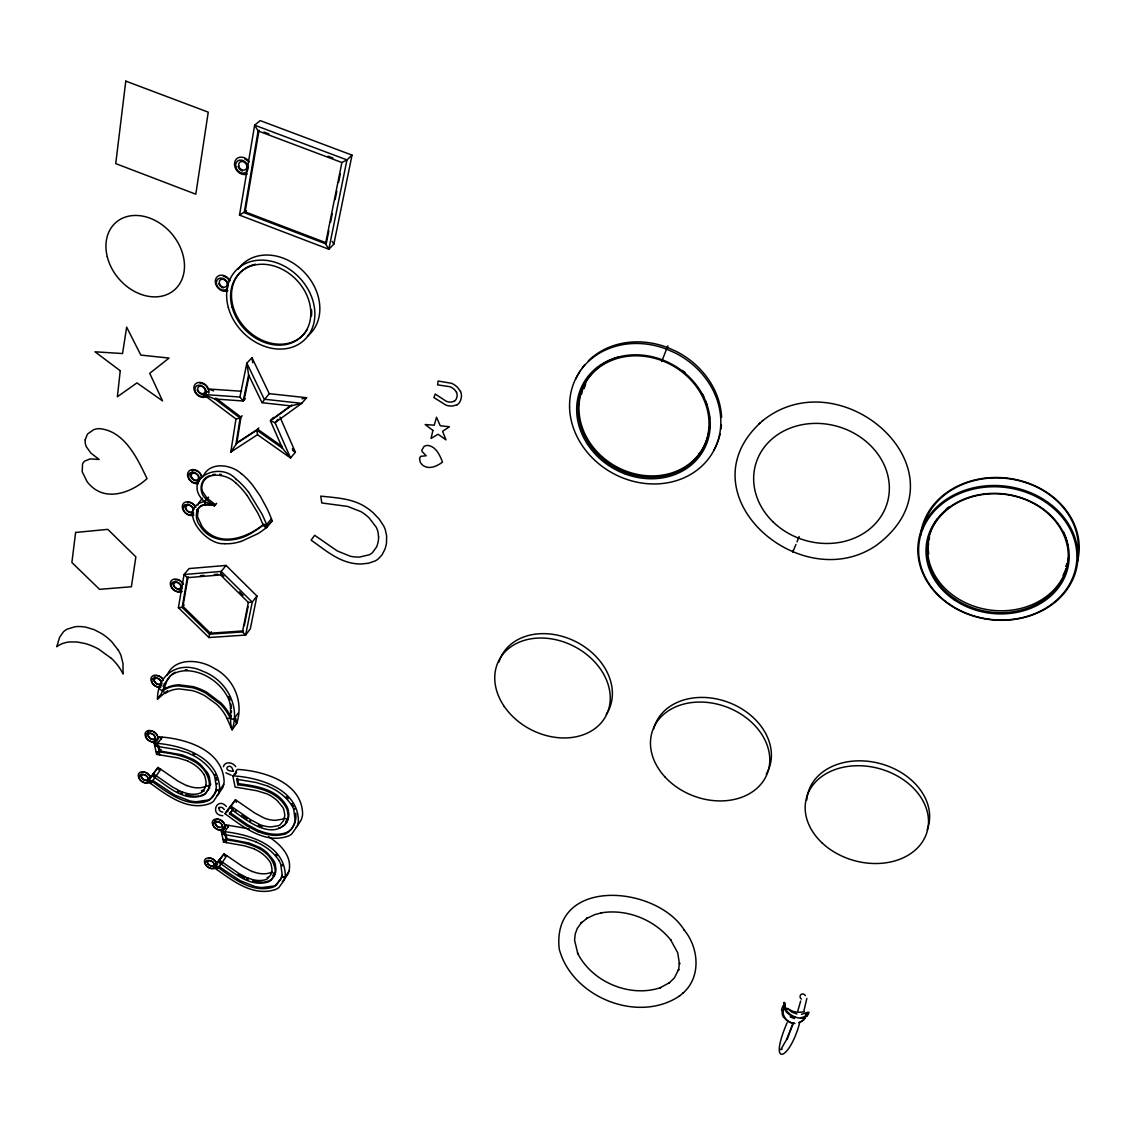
<?xml version="1.0" encoding="UTF-8"?>
<svg xmlns="http://www.w3.org/2000/svg" width="1136" height="1136" viewBox="0 0 1136 1136"><rect width="100%" height="100%" fill="white"/><g stroke="black" fill="none" stroke-linecap="round" stroke-linejoin="round"><path stroke-width="1.5" d="M231.417 712.513L231.474 711.037M295.928 816.912L295.772 818.687A37.985 26.469 32.8 0 1 295.289 821.214L295.289 821.243A37.971 26.455 32.8 0 1 294.565 823.714L292.165 828.116L289.055 831.069A25.233 17.58 32.5 0 1 286.911 832.305L285.661 832.83A37.204 25.972 32.7 0 1 259.022 830.515M783.13 1011.04C782.505 1017.43 788.512 1023.096 794.703 1023.309M806.844 998.473L803.933 1010.756M231.148 715.595L230.949 717.185A40.74 28.741 35.5 0 0 221.179 703.127L206.681 692.179A48.621 34.222 35.5 0 0 193.177 686.641L178.92 684.809A40.882 28.826 35.6 0 0 163.868 689.509L166.552 681.458L170.457 675.707M167.162 675.04C174.887 657.006 199.908 659.377 213.895 668.181C233.945 678.277 243.984 702.105 236.657 723.462L232.085 729.809C228.379 718.96 233.405 706.606 227.228 696.297C221.875 686.215 212.617 678.448 202.18 674.017C192.907 670.297 181.533 668.962 172.615 674.33C163.485 679.655 164.791 692.222 157.478 698.995L167.574 690.716M662.061 360.666L662.345 359.842M206.553 391.182L203.387 394.462L235.961 419.014L230.793 452.071L257.503 434.705L256.835 430.203L258.838 427.945M239.511 215.116L254.649 125.173L260.201 120.601L352.018 155.121L333.856 244.141L328.844 249.253L239.511 215.116L246.398 210.728M258.113 130.952L341.879 162.519L346.949 159.92L254.649 125.173L258.113 130.952L244.226 212.688L325.549 243.757L328.844 249.253L346.949 159.92L352.018 155.121M259.036 130.186L245.135 211.864L326.401 242.891L328.829 230.807M178.395 607.689L184.046 574.518L189.073 568.568L226.078 565.43L256.935 596.017L250.303 628.89L245.617 635.052L208.939 637.537L178.395 607.689L182.158 607.405L184.146 605.005M226.078 565.43L221.193 571.422L184.046 574.518L187.27 577.684L182.158 607.405L209.549 634.2L242.451 631.957L245.617 635.052L252.22 602.123L256.935 596.017M188.107 576.69L182.981 606.397L210.359 633.178L243.246 630.92M182.172 791.82A25.29 17.452 34.7 0 0 200.618 792.956A16.145 11.133 34.5 0 0 201.896 792.076L204.92 788.114A25.276 17.423 34.7 0 0 205.73 785.331L205.744 785.274A24.893 17.168 34.7 0 0 206.056 781.653L204.92 776.527A16.032 11.076 34.5 0 0 204.082 774.78L203.813 774.326M208.939 637.537L209.549 634.2L211.481 631.758M220.54 574.93L221.193 571.422L252.22 602.123L248.33 602.421L220.54 574.93L187.27 577.684M242.451 631.957L248.33 602.421M244.283 625.709L248.088 606.61M325.549 243.757L341.879 162.519M330.576 222.173L332.308 213.525M335.092 199.709L336.824 191.075M338.571 182.442L340.303 173.808M245.248 398.779L243.203 400.994L239.909 397.032L246.839 363.137L251.993 357.712L269.26 393.667L306.592 397.728L301.722 403.351L275.04 422.677L270.411 420.86L273.449 417.409M248.585 374.88L262.033 402.698L290.986 405.907L301.722 403.351L264.234 399.219L246.839 363.137L248.585 374.88L243.203 400.994L214.874 398.992L203.387 394.462L239.909 397.032M198.033 505.08L198.204 504.313M244.07 400.071L249.111 375.59M247.96 877.972A24.694 16.827 32.1 0 0 266.293 879.42A15.776 10.735 31.9 0 0 267.585 878.597L270.695 874.919A24.694 16.784 32.1 0 0 271.575 872.292L271.589 872.235A24.325 16.543 32.1 0 0 271.987 868.827L270.993 863.956A15.663 10.678 32 0 0 270.212 862.295L269.956 861.855A24.893 16.912 32.1 0 0 254.421 849.146M232.852 775.845C259.093 777.365 298.058 788.867 298.413 820.945A41.819 29.124 32.8 0 1 297.873 823.728A41.805 29.11 32.8 0 1 297.092 826.397L291.696 834.023A29.238 20.377 32.5 0 1 288.445 836.011C264.986 844.602 242.82 826.525 224.999 813.745L231.048 806.248L250.431 819.596L259.917 824.637A25.361 17.679 32.7 0 0 262.686 825.588L263.921 825.915A28.542 19.923 32.8 0 0 271.234 826.909L278.363 825.73A16.131 11.232 32.5 0 0 280.152 824.75L283.375 820.845A25.333 17.636 32.7 0 0 284.298 818.09L284.312 818.034A24.949 17.381 32.7 0 0 284.738 814.441L283.744 809.357A16.16 11.275 32.5 0 0 282.679 807.171L277.269 800.667A28.428 19.766 32.7 0 0 270.723 795.825L269.559 795.157A25.304 17.608 32.7 0 0 266.832 793.808L256.764 790.727L235.067 787.049L232.852 775.845L235.89 773.218A1.59 0.937 -9.9 0 0 236.473 772.366L235.791 771.628L237.339 769.413C263.481 770.861 302.332 782.363 302.602 814.342A41.634 29.11 32.8 0 1 302.062 817.111A41.62 29.096 32.8 0 1 301.281 819.78L297.334 826.099M223.409 766.715C224.743 760.879 233.278 762.313 235.706 766.644M159.75 689.069L165.629 693.201A37.204 26.227 35.6 0 1 179.332 688.927L192.396 690.603A44.986 31.652 35.4 0 1 204.863 695.743L216.706 704.32A37.204 26.242 35.5 0 1 227.058 718.534L232.085 729.809C240.662 705.74 225.936 679.726 202.691 671.22C179.942 660.186 157.421 673.463 157.478 698.995L160.403 695.275M624.09 473.598L624.644 472.15M800.653 1001.001L797.813 1010.969M800.454 1017.927L807.156 1015.911L808.051 1012.219L801.462 1014.278M784.536 1002.449C781.483 1009.563 789.321 1016.18 795.654 1017.558M787.163 1039.483L792.303 1024.814M203.046 476.708C209.251 461.315 231.034 464.127 241.301 473.698M793.311 550.449L792.743 552.039L795.967 544.485M198.544 503.205L202.336 498.164M787.12 1022.684C767.808 1067.442 788.895 1061.819 799.488 1023.579M799.133 536.547L797.032 541.858M793.24 1023.735L786.155 1040.32L780.787 1049.65L782.15 1049.181M661.706 361.461L667.854 345.884M215.485 792.516L215.797 791.735M158.898 745.827L160.048 751.024L182.115 754.886L193.674 759.643A31.78 21.882 34.6 0 1 201.058 765.096L207.434 772.665A20.263 14.001 34.6 0 1 209.336 776.91L210.132 782.15A28.996 20.008 34.7 0 1 209.762 785.587A28.982 19.994 34.7 0 1 208.825 788.767L205.758 793.013A20.036 13.831 34.5 0 1 204.04 794.192M215.13 793.269L210.898 798.423A25.276 17.438 34.4 0 1 208.243 799.957L196.429 801.746A40.584 28.059 34.8 0 1 189.584 800.852L174.745 795.072L152.806 780.418M216.933 863.019L213.866 867.435C231.531 879.86 252.646 897.341 275.693 889.431A28.514 19.383 31.9 0 0 278.86 887.571L284.071 880.372A40.768 27.718 32.2 0 0 284.809 877.83A40.782 27.733 32.2 0 0 285.321 875.189C284.312 843.906 247.151 833.682 221.335 831.367L223.536 842.074L244.666 845.851L254.478 848.919M233.136 771.074C231.261 760.481 220.27 770.705 232.951 771.259M268.565 836.707C279.371 843.579 290.958 854.513 289.453 868.515A40.612 27.718 32.2 0 1 288.956 871.156L284.809 877.83L281.6 876.509A37.048 25.191 32.2 0 1 280.919 878.824L275.594 885.782A24.807 16.87 31.9 0 1 272.91 887.188C251.212 893.805 231.929 877.134 215.4 865.561L219.788 859.015M282.31 875.345L281.6 876.509L284.809 877.83L281.614 876.452A37.062 25.205 32.2 0 0 282.069 874.038L280.734 864.169A24.665 16.813 31.9 0 0 279.513 861.585L278.732 860.236M275.48 872.505L274.784 873.612A28.329 19.269 32.1 0 1 273.776 876.609L271.121 880.144A19.738 13.419 31.9 0 1 268.423 881.863C249.295 888.011 232.951 871.681 218.282 862.082L224.09 853.803L242.934 866.711L252.149 871.624M262.033 402.698L269.26 393.667M228.435 810.437L228.151 809.244L224.999 813.745M221.122 863.9L216.806 869.466M221.847 863.033L218.226 867.606L213.866 867.435L219.717 860.35L238.645 873.314L247.904 878.242M226.831 855.635L221.108 864.127L219.717 860.35M226.135 834.903L226.93 838.851L223.536 842.074M216.692 863.388L216.735 863.332A6.944 4.672 32.8 0 0 207.221 858.049A6.944 4.672 32.8 0 0 206.468 865.831A6.944 4.672 32.8 0 0 216.351 867.435M225.865 833.583L225.127 834.676L226.589 842.656M227.924 809.627L235.479 799.758L254.776 813.049L264.234 818.076A25.248 17.665 32.7 0 0 266.988 819.013L268.21 819.354A28.428 19.908 32.8 0 0 275.508 820.334L282.608 819.141A16.06 11.218 32.5 0 0 284.398 818.161M246.995 828.485L229.06 825.418L224.644 831.921L225.127 834.676L243.984 837.985L256.026 841.748M224.332 827.164A1.917 1.164 -10.7 0 1 224.829 828.314A1.917 1.164 -10.7 0 1 222.883 829.095L221.335 831.367L225.127 834.676L221.918 834.207M224.246 827.107L225.766 824.864L229.06 825.418M229.486 813.873L233.207 809.102L229.486 813.873L246.654 825.716L258.241 831.864M187.909 760.978L177.969 757.939L156.626 754.389L154.127 743.114C180.908 744.847 218.311 756.093 219.631 788.1A41.748 28.783 34.7 0 1 219.191 790.912A41.734 28.755 34.7 0 1 218.51 793.61L213.469 801.334A29.181 20.121 34.4 0 1 210.345 803.365C188.462 811.786 167.489 795.64 150.634 783.471L155.078 777.379M237.807 784.777L238.56 783.684L237.481 778.188L236.728 779.268L237.807 784.777C255.43 786.95 276.289 790.187 285.931 807.171A20.278 14.143 32.6 0 1 287.422 810.834L288.09 815.321A28.656 19.965 32.7 0 1 287.593 819.439A29.053 20.235 32.7 0 1 286.528 822.592C271.376 840.768 246.484 820.192 232.454 810.195L231.048 806.248L235.479 799.758L236.416 802.385M189.258 753.367L177.06 749.632L158.018 746.537L154.127 743.114L158.926 736.838C185.58 738.485 222.926 749.774 224.133 781.667A41.563 28.755 34.8 0 1 223.693 784.465L219.191 790.912L215.925 789.577A37.928 26.142 34.7 0 1 215.3 792.033M210.813 784.096L208.996 786.666A29.011 19.994 34.7 0 1 208.058 789.847L205.488 793.638A20.192 13.93 34.5 0 1 202.833 795.498C183.478 802.385 166.779 785.288 151.912 775.647M238.148 713.181L233.562 719.514L230.168 718.236L227.044 718.534M186.73 785.714L178.153 781.241L160.858 769.342L154.808 777.748L153.303 773.772L172.672 787.092L182.115 792.104M161.156 749.561L156.626 754.389M162.249 737.363L157.464 743.626L159.722 754.943M165.018 688.089L163.059 690.56A40.91 28.84 35.6 0 1 178.111 685.86L192.382 687.663A48.649 34.222 35.4 0 1 205.886 693.23L220.412 704.178A40.768 28.755 35.5 0 1 230.182 718.236M241.372 473.598A55.337 41.876 40.2 0 1 253.47 486.364L260.13 495.864L266.846 508.232A139.671 102.978 40.5 0 1 271.405 518.74L272.228 520.87L265.938 527.984A147.694 112.308 43.4 0 1 258.184 533.508L240.931 541.56M271.405 518.74L266.605 524.662L263.154 525.073A141.148 107.338 43.4 0 1 254.024 531.435C237.921 543.022 210.984 544.769 199.865 525.499C194.284 519.109 194.796 505.364 205.36 505.023M208.584 497.156L204.224 501.501L205.588 504.995A32.064 24.097 39.4 0 1 214.633 505.733L216.635 503.333M278.008 419.298L275.04 422.677L290.56 458.007L295.388 452.242L279.981 417.04M232.823 449.799L230.793 452.071L238.077 441.478M803.876 1019.702L799.133 1022.769M242.153 415.776L240.122 418.02L236.061 443.736L256.835 430.203L282.495 448.294L290.56 458.007L257.503 434.705M682.764 993.29C701.565 977.187 698.896 947.424 683.915 929.717M209.748 787.802L208.783 788.725M762.923 420.49C680.677 491.987 799.247 597.934 876.197 545.479C972.87 473.684 842.23 355.738 762.199 421.101M275.082 874.152L274.103 875.004A19.525 13.32 32 0 1 272.981 875.757M283.73 880.301L288.203 873.683A40.598 27.704 32.2 0 0 288.956 871.156M287.309 820.831L285.633 822.066M684.412 930.341C656.878 885.214 551.429 876.197 559.21 948.915C571.706 997.01 638.105 1024.118 679.711 995.846M759.089 423.714L759.842 423.089M295.885 827.391L296.638 826.767M678.973 996.471L683.545 992.637M271.305 879.449L274.472 875.501A28.315 19.269 32.1 0 0 275.48 872.505A28.315 19.269 32.1 0 0 275.949 869.267L275.295 864.283A19.795 13.49 32 0 0 273.506 860.236L267.372 852.951A31.041 21.087 32.1 0 0 260.158 847.655L248.784 842.94L226.93 838.851M272.228 520.87L265.938 527.984L263.154 525.073A134.218 98.69 40.4 0 0 257.673 512.805L247.137 495.466M263.964 524.094C248.699 536.732 223.465 546.7 206.596 531.478A26.071 19.71 39.8 0 1 202.109 526.55L197.479 516.695L198.147 509.07A14.001 10.551 40 0 1 200.476 506.173L202.932 504.824M271.234 419.908L291.796 404.97M290.986 405.907L270.411 420.86L282.495 448.294M272.214 871.624L271.774 871.937A15.719 10.721 31.9 0 1 270.425 872.689A24.594 16.813 32.1 0 1 252.22 871.355M286.925 820.59L285.704 821.328M454.144 401.207L452.554 401.817A10.423 8.719 38.4 0 1 446.221 401.249L435.244 394.05L433.895 397.543L445.908 405.098A15.024 12.567 38.4 0 0 447.442 405.552A16.16 13.518 38.5 0 0 453.221 405.893L456.97 404.728M209.777 475.643C199.368 479.094 198.374 492.939 206.354 499.286M203.131 794.646L201.086 795.37M280.72 827.477L284.497 825.233L287.238 821.484A29.039 20.235 32.7 0 0 288.288 818.332A28.627 19.965 32.7 0 0 288.8 814.214L288.146 809.727A20.263 14.143 32.6 0 0 286.641 806.063C277.014 789.094 256.154 785.856 238.56 783.684M284.951 833.923L286.201 833.412A25.248 17.594 32.4 0 0 288.345 832.177L291.469 829.223L293.869 824.821A37.999 26.455 32.8 0 0 294.579 822.379L294.579 822.35A37.999 26.469 32.8 0 0 295.076 819.794L293.755 809.457A25.503 17.807 32.5 0 0 292.137 806.063L291.711 805.353M806.319 1013.482L805.225 1013.88M805.268 1017.813L804.501 1018.069M268.65 880.94L266.605 881.593M280.209 827.647L278.561 828.116M227.882 811.587L226.533 811.487M204.125 791.096L201.867 791.565M302.006 398.835L306.592 397.728M235.961 419.014L240.122 418.02L214.874 398.992M203.784 790.287L201.427 790.642M204.466 504.356L215.471 504.696L207.206 498.321L202.89 492.129A14.157 10.764 40.6 0 1 201.782 487.813C202.62 470.176 227.186 473.286 235.947 483.226M267.145 877.56L268.295 877.39M264.347 881.99L265.497 881.82M203.969 501.53C175.995 508.871 205.829 545.933 224.459 543.59M197.621 795.995L198.828 795.853M200.348 575.668L203.855 575.384M214.349 574.518L217.856 574.22M263.14 882.104L260.627 882.161A31.169 21.243 32.2 0 1 252.604 880.996M195.094 796.109L196.372 796.08M216.309 790.131A37.957 26.171 34.7 0 1 216.067 790.94L213.085 796.506L210.146 799.503A25.39 17.509 34.4 0 1 207.49 801.036C186.886 808.165 167.773 792.658 152.011 781.469L147.623 781.383L158.046 767.453L160.858 769.342M222.841 815.719C209.478 815.179 216.905 796.095 226.433 806.489M241.585 391.267L208.669 388.995L213.568 390.912M794.433 1018.637L790.102 1016.834M231.204 775.178L225.879 772.807M219.717 474.237L221.236 474.436M154.794 746.096L158.018 746.537M156.015 751.634C176.378 753.551 205.999 758.592 209.365 783.229A29.011 20.008 34.7 0 1 208.996 786.652L205.744 785.274M222.997 839.476C242.692 841.847 272.044 846.306 275.239 870.375A28.343 19.269 32.1 0 1 274.784 873.612L271.589 872.235M236.728 779.268L256.097 782.491L268.465 786.282M796.975 1014.036L792.062 1012.233L787.688 1008.654M222.812 812.141C215.812 810.834 220.057 803.677 224.303 809.542M248.088 828.726L249.167 828.968M185.637 794.66L187 795.044A31.907 22.053 34.8 0 0 193.787 796.066M261.962 826.724L260.187 826.071M263.964 132.032L268.877 133.892M327.963 156.143L332.891 158.003M204.224 501.501L214.619 505.662M263.154 525.073L267.443 526.792L266.605 524.662A140.324 103.12 40.4 0 0 262.004 514.111L248.628 492.129M667.485 347.502L676.19 351.365A78.214 68.089 28.8 0 1 695.743 364.855A76.865 66.939 28.8 0 1 705.087 374.852A77.759 67.706 28.8 0 1 721.587 417.281M215.925 789.548L219.191 790.912L215.939 789.52A37.942 26.156 34.7 0 0 216.323 786.964L214.718 776.555A25.248 17.452 34.5 0 0 213.426 773.843L212.588 772.437A37.034 25.503 34.6 0 0 189.215 753.637M285.392 818.516L287.593 819.439M180.78 792.871L182.513 793.595M258.951 830.771L247.392 824.622L230.225 812.78M246.469 878.838L248.173 879.548M258.44 825.347L259.306 825.716M177.358 791.181L179.062 792.062M244.78 878.043L238.063 874.195M192.992 753.665L194.682 754.56M249.821 820.59L250.687 821.129M246.342 818.275L247.222 818.871M235.209 810.479L236.203 811.147M245.461 817.664L243.686 816.429M150.634 783.471L147.623 781.383L158.046 767.453L159.054 770.094M229.444 807.256L230.935 808.307M218.964 866.512L240.406 880.798L255.018 886.549A39.632 27.037 32.2 0 0 261.805 887.543L273.606 886.066A24.694 16.799 31.9 0 0 276.289 884.66L281.614 877.702A37.019 25.191 32.2 0 0 282.296 875.387M292.534 450.225L295.388 452.242L292.378 448.606M281.884 446.32L257.673 429.252L236.899 442.799L240.974 417.082L215.755 398.069M241.869 815.151L242.777 815.79M149.128 779.381L152.011 781.469M236.302 479.463C219.674 459.924 181.32 479.278 204.011 501.274M225.766 824.864L228.279 827.051M158.926 736.838L161.511 739.124M111.385 658.369L98.463 649.011A48.649 33.583 38 0 0 85.129 643.53L76.964 641.968L69.367 641.968A40.768 28.187 38.1 0 0 56.786 646.725L59.555 637.424L63.346 631.928A32.149 22.393 38.6 0 1 67.166 629.145L75.004 626.76A38.695 26.937 38.4 0 1 86.208 627.257L94.061 629.628L101.715 633.618A38.695 26.937 38.4 0 1 111.882 641.911L118.3 650.175M221.35 573.936L223.764 576.321M239.469 591.842L243.09 595.42M275.892 854.414L277.014 855.749M332.223 241.4L333.856 244.141M783.755 1016.905L784.422 1017.984A13.021 12.524 10.8 0 0 794.632 1023.493M456.459 392.374L455.451 390.741A10.423 8.705 38.3 0 0 449.984 386.723L437.587 384.877L438.098 381.029L451.56 383.301A14.995 12.539 38.3 0 1 453.037 384.025A16.131 13.476 38.3 0 1 457.95 387.859L460.449 391.48M783.868 1009.45L783.57 1008.782A14.896 12.042 58.9 0 0 782.931 1010.983M234.414 773.616L235.365 773.928L235.791 771.628M785.047 1005.488L784.706 1004.735A16.032 12.311 67.5 0 0 784.309 1006.95M235.223 720.252L236.657 723.462L235.848 718.52M225.013 856.317L224.09 853.803L216.735 863.133A1.86 1.406 36.1 0 1 217.189 864.922M294.465 808.349L294.82 809.343M229.628 698.952L230.054 700.216M216.181 777.464L216.465 778.444M282.083 864.936L282.339 865.859M216.692 779.41L216.877 780.375M198.005 510.66L198.147 511.527M230.977 704.093L231.432 708.182M251.993 357.712L252.732 362.725M295.729 813.206L295.942 816.003M217.161 783.201L217.175 784.11M111.385 658.383A40.924 28.315 38 0 1 123.071 674.06L123 663.552L121.012 655.642A32.149 22.422 38.4 0 0 118.3 650.175M171.252 674.954A32.12 22.834 36 0 1 175.299 672.242M185.296 669.8A38.667 27.463 35.8 0 1 187.17 669.743M228.606 696.467A32.12 22.862 35.8 0 1 229.145 697.703M164.365 683.205A7.441 5.254 36.9 0 1 163.073 686.3M160.858 687.323A7.441 5.254 36.9 0 1 151.784 682.424A7.441 5.254 36.9 0 1 154.226 675.267A7.441 5.254 36.9 0 1 163.385 679.939M160.645 684.823A5.566 3.933 36.9 0 1 153.403 678.831M154.354 676.516A5.566 3.933 36.9 0 1 159.012 676.105A5.566 3.933 36.9 0 1 163.101 679.924M182.285 591.416A7.767 5.68 38.7 0 1 171.891 588.093A7.767 5.68 38.7 0 1 173.396 579.303A7.767 5.68 38.7 0 1 183.507 584.344M179.928 589.541A5.822 4.26 38.7 0 1 172.885 583.421M175.2 579.9A5.822 4.26 38.7 0 1 182.655 583.435M193.816 515.162A8.037 6.035 40.5 0 1 183.464 510.746A8.037 6.035 40.5 0 1 185.793 501.942A8.037 6.035 40.5 0 1 195.903 507.21M196.684 509.595A8.037 6.035 40.5 0 1 196.613 511.867M192.666 512.833A6.021 4.516 40.5 0 1 186.801 510.547A6.021 4.516 40.5 0 1 185.14 504.881M187.554 502.666A6.021 4.516 40.5 0 1 194.881 506.116M193.674 512.89A6.035 4.516 40.5 0 1 185.182 512.577A6.035 4.516 40.5 0 1 185.622 504.654A6.035 4.516 40.5 0 1 193.858 509.567M198.331 483.581A8.151 6.177 41.3 0 1 188.036 477.361A8.151 6.177 41.3 0 1 193.006 469.537A8.151 6.177 41.3 0 1 202.165 477.546M198.331 480.883A6.106 4.629 41.4 0 1 192.339 478.852A6.106 4.629 41.4 0 1 190.394 473.059M192.041 470.929A6.106 4.629 41.4 0 1 198.232 471.752A6.106 4.629 41.4 0 1 201.228 477.631M207.292 396.01A8.449 6.546 43.9 0 1 194.852 391.877A8.449 6.546 43.9 0 1 200.248 382.406A8.449 6.546 43.9 0 1 208.882 393.198M203.955 394.632A6.333 4.913 44 0 1 197.053 389.776M200.163 383.414A6.333 4.913 44 0 1 207.86 389.066M207.902 391.466A6.333 4.913 44 0 1 207.675 392.19M227.853 290.688A8.861 7.057 47.5 0 1 216.635 286.144A8.861 7.057 47.5 0 1 218.992 275.608A8.861 7.057 47.5 0 1 230.068 280.819M223.167 288.004A6.646 5.282 47.6 0 1 218.708 283.631M223.309 276.346A6.646 5.282 47.6 0 1 228.932 280.024M227.782 287.678A6.66 5.297 47.5 0 1 217.984 287.181A6.66 5.297 47.5 0 1 220.285 278.079A6.66 5.297 47.5 0 1 228.251 285.818M247.25 173.95A9.344 7.597 52.3 0 1 235.947 169.264A9.344 7.597 52.3 0 1 237.85 157.918A9.344 7.597 52.3 0 1 249.267 161.866M242.366 171.039A7.001 5.694 52.4 0 1 238.035 166.509M244.709 158.926A7.001 5.694 52.4 0 1 247.478 160.744M240.832 541.389A57.411 43.551 40.5 0 1 224.502 543.746M236.373 479.364A55.593 41.947 40.1 0 1 248.528 492.172M214.647 505.605A32.774 25.049 40.7 0 1 206.496 499.513M236.004 483.155A54.968 41.436 40.1 0 1 247.052 495.523M238.191 269.175A48.536 39.235 46.2 0 1 302.616 270.567A48.536 39.235 46.2 0 1 307.501 336.142M457.055 404.842A12.524 10.48 38.3 0 0 460.96 399.006A12.539 10.494 38.3 0 0 460.577 391.451M454.201 401.278A8.35 6.986 38.3 0 0 456.8 397.387A8.364 6.986 38.4 0 0 456.544 392.36M212.404 474.763A26.298 20.022 40.3 0 1 215.244 474.266M307.373 329.241A44.318 35.741 46.1 0 1 242.508 324.811A44.318 35.741 46.1 0 1 255.43 264.219M311.591 310A44.318 35.741 46.1 0 1 311.477 316.191M709.46 427.179A67.294 58.518 28.8 0 1 649.707 475.885A67.294 58.518 28.8 0 1 580.908 422.961A67.294 58.518 28.8 0 1 618.41 357.13M682.395 370.45A67.294 58.518 28.8 0 1 685.008 372.565M702.233 393.652A67.294 58.518 28.8 0 1 703.738 396.663M705.697 401.264A67.294 58.518 28.8 0 1 707.259 405.921M709.006 413.689A67.294 58.518 28.8 0 1 709.531 418.304M583.762 388.427A67.052 58.405 28.8 0 1 585.565 383.499M1065.951 568.724A70.574 59.143 7.4 0 1 1063.055 575.27M928.694 553.871A70.574 59.143 7.4 0 1 928.268 542.724M1068.465 557.464A70.702 59.214 7.5 0 1 977.713 607.405A70.702 59.214 7.5 0 1 937.115 519.095M946.231 509.084A70.702 59.214 7.5 0 1 948.702 507.039M1063.481 531.747A70.702 59.214 7.5 0 1 1068.408 549.966M1067.102 564.067A70.46 59.086 7.3 0 1 1066.207 566.708M806.759 800A62.437 47.613 15.5 0 1 878.639 763.179A62.437 47.613 15.5 0 1 927.175 829.763M653.669 728.858A61.046 47.385 21 0 1 730.136 703.014A61.046 47.385 21 0 1 766.232 774.212M498.931 661.99A60.094 46.832 27.1 0 1 574.83 641.173A60.094 46.832 27.1 0 1 606.241 714.402M569.548 407.1A77.873 67.762 28.8 0 0 671.064 482.076A77.873 67.762 28.8 0 0 704.221 376.513A76.978 66.996 28.8 0 0 694.863 366.502A78.327 68.146 28.8 0 0 675.281 352.984L666.576 349.121A77.731 67.649 28.8 0 0 625.666 344.194A77.873 67.762 28.8 0 0 581.433 369.243M569.59 407.1A78.299 68.146 28.8 0 1 581.419 369.299M667.485 347.517A77.617 67.592 28.8 0 0 626.646 342.589A77.844 67.777 28.8 0 0 588.334 360.879M721.459 425.077A77.759 67.706 28.8 0 1 721.048 428.925M720.153 433.853A77.759 67.706 28.8 0 1 713.976 449.984M575.881 378.899A78.185 68.089 28.8 0 1 580.269 370.833M582.413 367.652A77.844 67.777 28.8 0 1 584.813 364.656M700.983 451.603A68.33 59.569 28.8 0 1 698.711 454.059M581.703 393.936A68.33 59.569 28.8 0 1 584.543 383.244M584.16 388.54A66.967 58.362 28.8 0 1 585.608 384.124M922.475 529.163A78.767 66.115 7.2 0 1 1012.204 479.236A78.767 66.115 7.2 0 1 1077.61 555.958M920.43 535.681A79.733 66.91 7.3 0 1 1012.361 478.881A79.733 66.91 7.3 0 1 1077.098 562.874M1066.974 563.527A70.347 59.029 7.3 0 1 1066.008 566.14M929.305 539.742A70.347 59.029 7.3 0 1 929.532 536.874M928.552 545.138A71.27 59.81 7.2 0 1 928.723 536.547M187.866 761.219A25.475 17.551 34.6 0 1 203.869 774.312M223.693 784.465A41.549 28.741 34.8 0 1 223.011 787.163L217.97 794.873A29.053 20.107 34.5 0 1 217.203 795.484M186.787 785.43A25.177 17.452 34.7 0 0 205.19 786.538A16.089 11.133 34.5 0 0 205.985 785.97M154.965 739.635A5.439 3.763 35.9 0 1 149.696 737.988A5.439 3.763 35.9 0 1 147.495 733.302M148.007 732.095A5.439 3.763 35.9 0 1 148.248 731.811M149.796 731.002A5.439 3.763 35.9 0 1 157.08 735.489M149.895 782.207A7.114 4.842 35.3 0 1 139.884 779.58A7.114 4.842 35.3 0 1 141.446 771.841A7.114 4.842 35.3 0 1 150.804 777.734M148.205 780.56A5.339 3.635 35.3 0 1 142.838 778.984A5.339 3.635 35.3 0 1 140.708 774.241M141.83 772.65A5.339 3.635 35.3 0 1 147.027 773.105A5.339 3.635 35.3 0 1 150.279 777.649M215.045 774.482A25.333 17.523 34.5 0 1 215.471 775.476M781.525 1010.287A20.661 16.898 55.6 0 1 783.102 1005.672M786.708 1009.293A14.172 12.908 24 0 1 783.868 1002.477M806.432 1015.74A20.263 14.314 -30.4 0 1 803.635 1019.801A10.877 8.903 -18.7 0 1 798.807 1022.627M809.031 1012.29A19.596 14.967 -26.4 0 1 807.1 1015.868M783.343 1017.075A11.076 10.181 33.3 0 1 782.207 1010.614M805.026 1017.714A14.413 10.494 -28.9 0 1 803.592 1019.56M804.43 1017.899A16.003 12.894 32.6 0 1 785.43 1008.953M784.252 1007.391A19.539 14.441 71.1 0 1 785.189 1003.202M806.588 1013.61A15.279 11.19 -30.4 0 1 805.325 1015.414M804.203 1011.651A15.606 11.956 -2 0 1 787.745 1008.37M786.396 1009.265A15.279 13.831 23.8 0 1 784.351 1005.772M801.42 999.055A2.854 2.698 47.3 0 1 800.937 994.582A2.854 2.698 47.3 0 1 805.325 995.69M268.408 786.552A37.105 25.816 32.6 0 1 291.753 805.353M284.98 833.966A37.232 25.986 32.7 0 1 258.298 831.609M286.244 796.691A37.133 25.858 32.6 0 1 288.175 798.707M292.009 803.55A37.133 25.858 32.6 0 1 292.463 804.245M293.23 805.665A25.489 17.807 32.5 0 1 293.599 806.375M255.969 842.003A36.182 24.58 32 0 1 278.774 860.222M282.992 880.897A28.386 19.383 31.9 0 1 282.211 881.451M274.245 874.294A19.653 13.419 32 0 1 273.066 874.99M216.422 865.305A1.86 1.406 36.1 0 1 215.386 865.135M222.897 829.053A2.173 0.909 -80.8 0 0 223.82 829.536A2.173 0.909 -80.8 0 0 224.232 827.562M271.305 879.449A19.582 13.32 31.9 0 1 269.573 880.528M211.935 866.186A5.211 3.507 32.8 0 1 206.752 860.435M208.868 858.276A5.211 3.507 32.8 0 1 214.548 860.208A5.211 3.507 32.8 0 1 215.897 865.05M224.758 828.314A6.958 4.757 33.3 0 0 225.141 827.292A7.086 4.842 33.3 0 0 218.069 819.141A7.086 4.842 33.3 0 0 212.659 824.708A7.086 4.842 33.3 0 0 222.528 829.976A7.001 4.8 33.3 0 0 223.806 829.351M219.887 827.576A5.311 3.635 33.3 0 1 214.647 822.578A5.311 3.635 33.3 0 1 218.737 819.383A5.311 3.635 33.3 0 1 224.246 824.168M218.68 808.179L219.518 807.298L218.666 808.165M378.6 536.888L378.558 538.705A32.972 25.816 36.7 0 1 377.848 543.008A32.972 25.801 36.7 0 1 376.499 547.055L372.551 552.536A22.791 17.849 36.3 0 1 369.328 554.737L359.757 557.052A36.309 28.485 36.8 0 1 350.286 556.228L337.264 550.946L314.672 535.312L311.108 540.14C324.115 549.213 336.753 560.474 352.884 563.3A46.178 36.253 36.8 0 0 360.893 563.996L368.419 563.257L374.965 561.028A28.741 22.507 36.2 0 0 378.217 558.955L381.937 555.021L384.891 549.299A43.154 33.768 36.7 0 0 385.814 546.175A43.168 33.782 36.7 0 0 386.481 542.951L386.652 536.05L385.388 530.029A28.826 22.635 36.3 0 0 383.641 525.869L379.211 519.124L373.247 512.847A45.894 35.841 36.5 0 0 366.204 507.437C352.842 498.392 336.242 497.838 320.75 496.12L321.786 502.964L347.545 506.4L360.85 511.598A36.139 28.23 36.5 0 1 369.143 517.959L376.101 527.019A23.047 18.077 36.4 0 1 378.018 532.202L378.6 536.888M419.567 458.958L420.15 461.841A8.392 6.859 36.6 0 0 423.685 465.93C429.848 469.651 437.332 465.973 442.486 462.139C439.959 455.437 436.267 446.945 428.4 445.497A8.463 6.93 36.8 0 0 424.097 446.405L421.868 450.083A4.658 3.806 37 0 0 422.138 451.532L426.185 455.749L420.916 456.303A4.643 3.791 36.8 0 0 420.036 457.283L419.567 458.958M679.541 962.987L679.513 964.18L677.695 952.706L670.623 939.813L671.106 940.452C654.932 919.819 627.001 908.53 601.058 912.875L601.839 912.748L594.696 914.636L586.389 918.598L587.312 918.044L580.979 923.185L581.746 922.304L577.358 928.282L575.214 933.991L574.575 940.267L577.841 953.729L577.486 952.948C592.211 982.47 630.466 997.877 660.527 987.638L659.76 987.951L669.544 982.683L668.792 983.293L674.301 978.011L678.788 969.221L678.405 970.357L679.541 962.987M85.172 439.859L85.186 442.543A14.228 10.508 43.6 0 0 86.435 446.902L90.88 453.094L99.159 459.469L90.156 458.901L84.675 461.102A14.058 10.309 42.9 0 0 82.53 464.042L82.204 471.752L87.103 481.678A26.171 19.255 42.7 0 0 91.675 486.606C108.048 501.643 132.77 491.746 147.027 478.611C137.286 458.348 124.52 430.686 99.102 428.613A26.412 19.539 43.3 0 0 93.663 429.678L87.444 434.094L85.172 439.859M120.246 370.762L117.377 396.762L136.959 382.903L162.576 400.909L149.725 373.332L169.051 358.067L140.85 355.099L126.664 327.14L122.546 353.552L94.984 351.791L120.246 370.762M125.784 81.11L115.73 163.612L195.804 194.199L208.243 112.166L125.784 81.11M75.615 532.457L71.88 562.533L99.57 589.343L131.393 586.744L135.866 556.853L107.764 529.362L75.615 532.457M432.901 430.445L431.041 438.468L438.056 434.236L445.979 439.873L442.6 431.339L449.43 426.767L440.257 425.744L436.508 417.239L434.25 425.191L425.162 424.537L432.901 430.445M107.253 256.708A44.659 34.719 49.2 0 0 172.928 291.143A44.659 34.719 49.2 0 0 155.419 220.625A44.659 34.719 49.2 0 0 107.253 256.708M152.096 682.495A5.581 3.933 36.9 0 0 160.744 686.201A5.581 3.933 36.9 0 0 157.592 678.235A5.581 3.933 36.9 0 0 152.096 682.495M154.709 681.856A3.72 2.627 36.9 0 0 160.531 683.616A3.72 2.627 36.9 0 0 157.663 678.391A3.72 2.627 36.9 0 0 154.709 681.856M171.863 587.624A5.836 4.26 38.7 0 0 180.993 590.28A5.836 4.26 38.7 0 0 176.549 581.916A5.836 4.26 38.7 0 0 171.863 587.624M174.248 586.29A3.877 2.84 38.7 0 0 180.326 588.065A3.877 2.84 38.7 0 0 177.358 582.484A3.877 2.84 38.7 0 0 174.248 586.29M186.247 509.283A4.019 3.01 40.5 0 0 192.509 511.328A4.019 3.01 40.5 0 0 189.74 505.406A4.019 3.01 40.5 0 0 186.247 509.283M189.059 478.568A6.12 4.629 41.3 0 0 198.601 481.65A6.12 4.629 41.3 0 0 194.398 472.562A6.12 4.629 41.3 0 0 189.059 478.568M191.586 477.29A4.075 3.081 41.3 0 0 197.934 479.335A4.075 3.081 41.3 0 0 195.122 473.3A4.075 3.081 41.3 0 0 191.586 477.29M195.321 391.679A6.347 4.913 43.9 0 0 205.119 395.229A6.347 4.913 43.9 0 0 201.228 385.558A6.347 4.913 43.9 0 0 195.321 391.679M197.948 390.486A4.232 3.28 43.9 0 0 204.48 392.843A4.232 3.28 43.9 0 0 201.896 386.41A4.232 3.28 43.9 0 0 197.948 390.486M219.418 283.546A4.43 3.522 47.5 0 0 226.121 286.599A4.43 3.522 47.5 0 0 224.09 279.612A4.43 3.522 47.5 0 0 219.418 283.546M235.734 166.594A7.015 5.694 52.3 0 0 245.944 172.303A7.015 5.694 52.3 0 0 243.857 160.957A7.015 5.694 52.3 0 0 235.734 166.594M238.702 165.813A4.672 3.791 52.3 0 0 245.49 169.619A4.672 3.791 52.3 0 0 244.098 162.065A4.672 3.791 52.3 0 0 238.702 165.813M228.35 307.558A48.791 39.334 46.1 0 0 302.531 341.567A48.791 39.334 46.1 0 0 281.387 264.674A48.791 39.334 46.1 0 0 228.35 307.558M232.17 307.444A44.347 35.756 46.1 0 0 299.634 338.272A44.347 35.756 46.1 0 0 280.336 268.38A44.347 35.756 46.1 0 0 232.17 307.444M772.991 521.836A68.558 59.228 16.6 0 0 886.833 504.214A68.558 59.228 16.6 0 0 804.7 424.253A68.558 59.228 16.6 0 0 772.991 521.836M822.279 843.082A62.636 47.669 15.6 0 0 926.053 834.818A62.636 47.669 15.6 0 0 852.199 765.948A62.636 47.669 15.6 0 0 822.279 843.082M665.199 777.194A61.245 47.442 21 0 0 766.573 775.221A61.245 47.442 21 0 0 698.626 702.062A61.245 47.442 21 0 0 665.199 777.194M504.256 706.464A60.279 46.888 27.1 0 0 604.111 718.974A60.279 46.888 27.1 0 0 549.157 638.546A60.279 46.888 27.1 0 0 504.256 706.464M588.846 443.466A67.351 58.547 28.8 0 0 701.977 450.112A67.351 58.547 28.8 0 0 640.022 355.923A67.351 58.547 28.8 0 0 588.846 443.466M587.525 444.29A68.771 59.768 28.8 0 0 703.028 451.134A68.771 59.768 28.8 0 0 639.809 354.943A68.771 59.768 28.8 0 0 587.525 444.29M949.398 604.182A79.335 66.385 7.5 0 0 1076.19 565.345A79.335 66.385 7.5 0 0 967.702 490.638A79.335 66.385 7.5 0 0 949.398 604.182M948.943 604.267A80.258 67.166 7.5 0 0 1077.212 564.99A80.258 67.166 7.5 0 0 967.489 489.417A80.258 67.166 7.5 0 0 948.943 604.267M954.623 598.629A70.815 59.257 7.5 0 0 1067.67 563.726A70.815 59.257 7.5 0 0 970.655 497.241A70.815 59.257 7.5 0 0 954.623 598.629M954.169 599.822A71.781 60.066 7.5 0 0 1068.593 564.081A71.781 60.066 7.5 0 0 969.959 497A71.781 60.066 7.5 0 0 954.169 599.822M146.033 737.647A7.256 5.027 35.9 0 0 157.407 740.672A7.256 5.027 35.9 0 0 151.301 730.732A7.256 5.027 35.9 0 0 146.033 737.647M146.615 738.372A5.439 3.763 35.9 0 0 155.149 740.644A5.439 3.763 35.9 0 0 150.563 733.174A5.439 3.763 35.9 0 0 146.615 738.372M148.802 737.008A3.621 2.513 35.9 0 0 154.496 738.514A3.621 2.513 35.9 0 0 151.443 733.544A3.621 2.513 35.9 0 0 148.802 737.008M139.799 779.438A5.339 3.635 35.3 0 0 148.177 781.682A5.339 3.635 35.3 0 0 143.633 774.44A5.339 3.635 35.3 0 0 139.799 779.438M141.957 778.089A3.564 2.428 35.3 0 0 147.538 779.58A3.564 2.428 35.3 0 0 144.513 774.752A3.564 2.428 35.3 0 0 141.957 778.089M206.085 865.419A5.211 3.507 32.8 0 0 214.335 867.379A5.211 3.507 32.8 0 0 209.677 860.506A5.211 3.507 32.8 0 0 206.085 865.419M208.129 863.999A3.479 2.343 32.8 0 0 213.625 865.305A3.479 2.343 32.8 0 0 210.529 860.719A3.479 2.343 32.8 0 0 208.129 863.999M213.951 826.724A5.311 3.635 33.3 0 0 222.358 828.684A5.311 3.635 33.3 0 0 217.643 821.626A5.311 3.635 33.3 0 0 213.951 826.724M216.039 825.29A3.536 2.428 33.3 0 0 221.648 826.596A3.536 2.428 33.3 0 0 218.495 821.896A3.536 2.428 33.3 0 0 216.039 825.29"/></g></svg>
